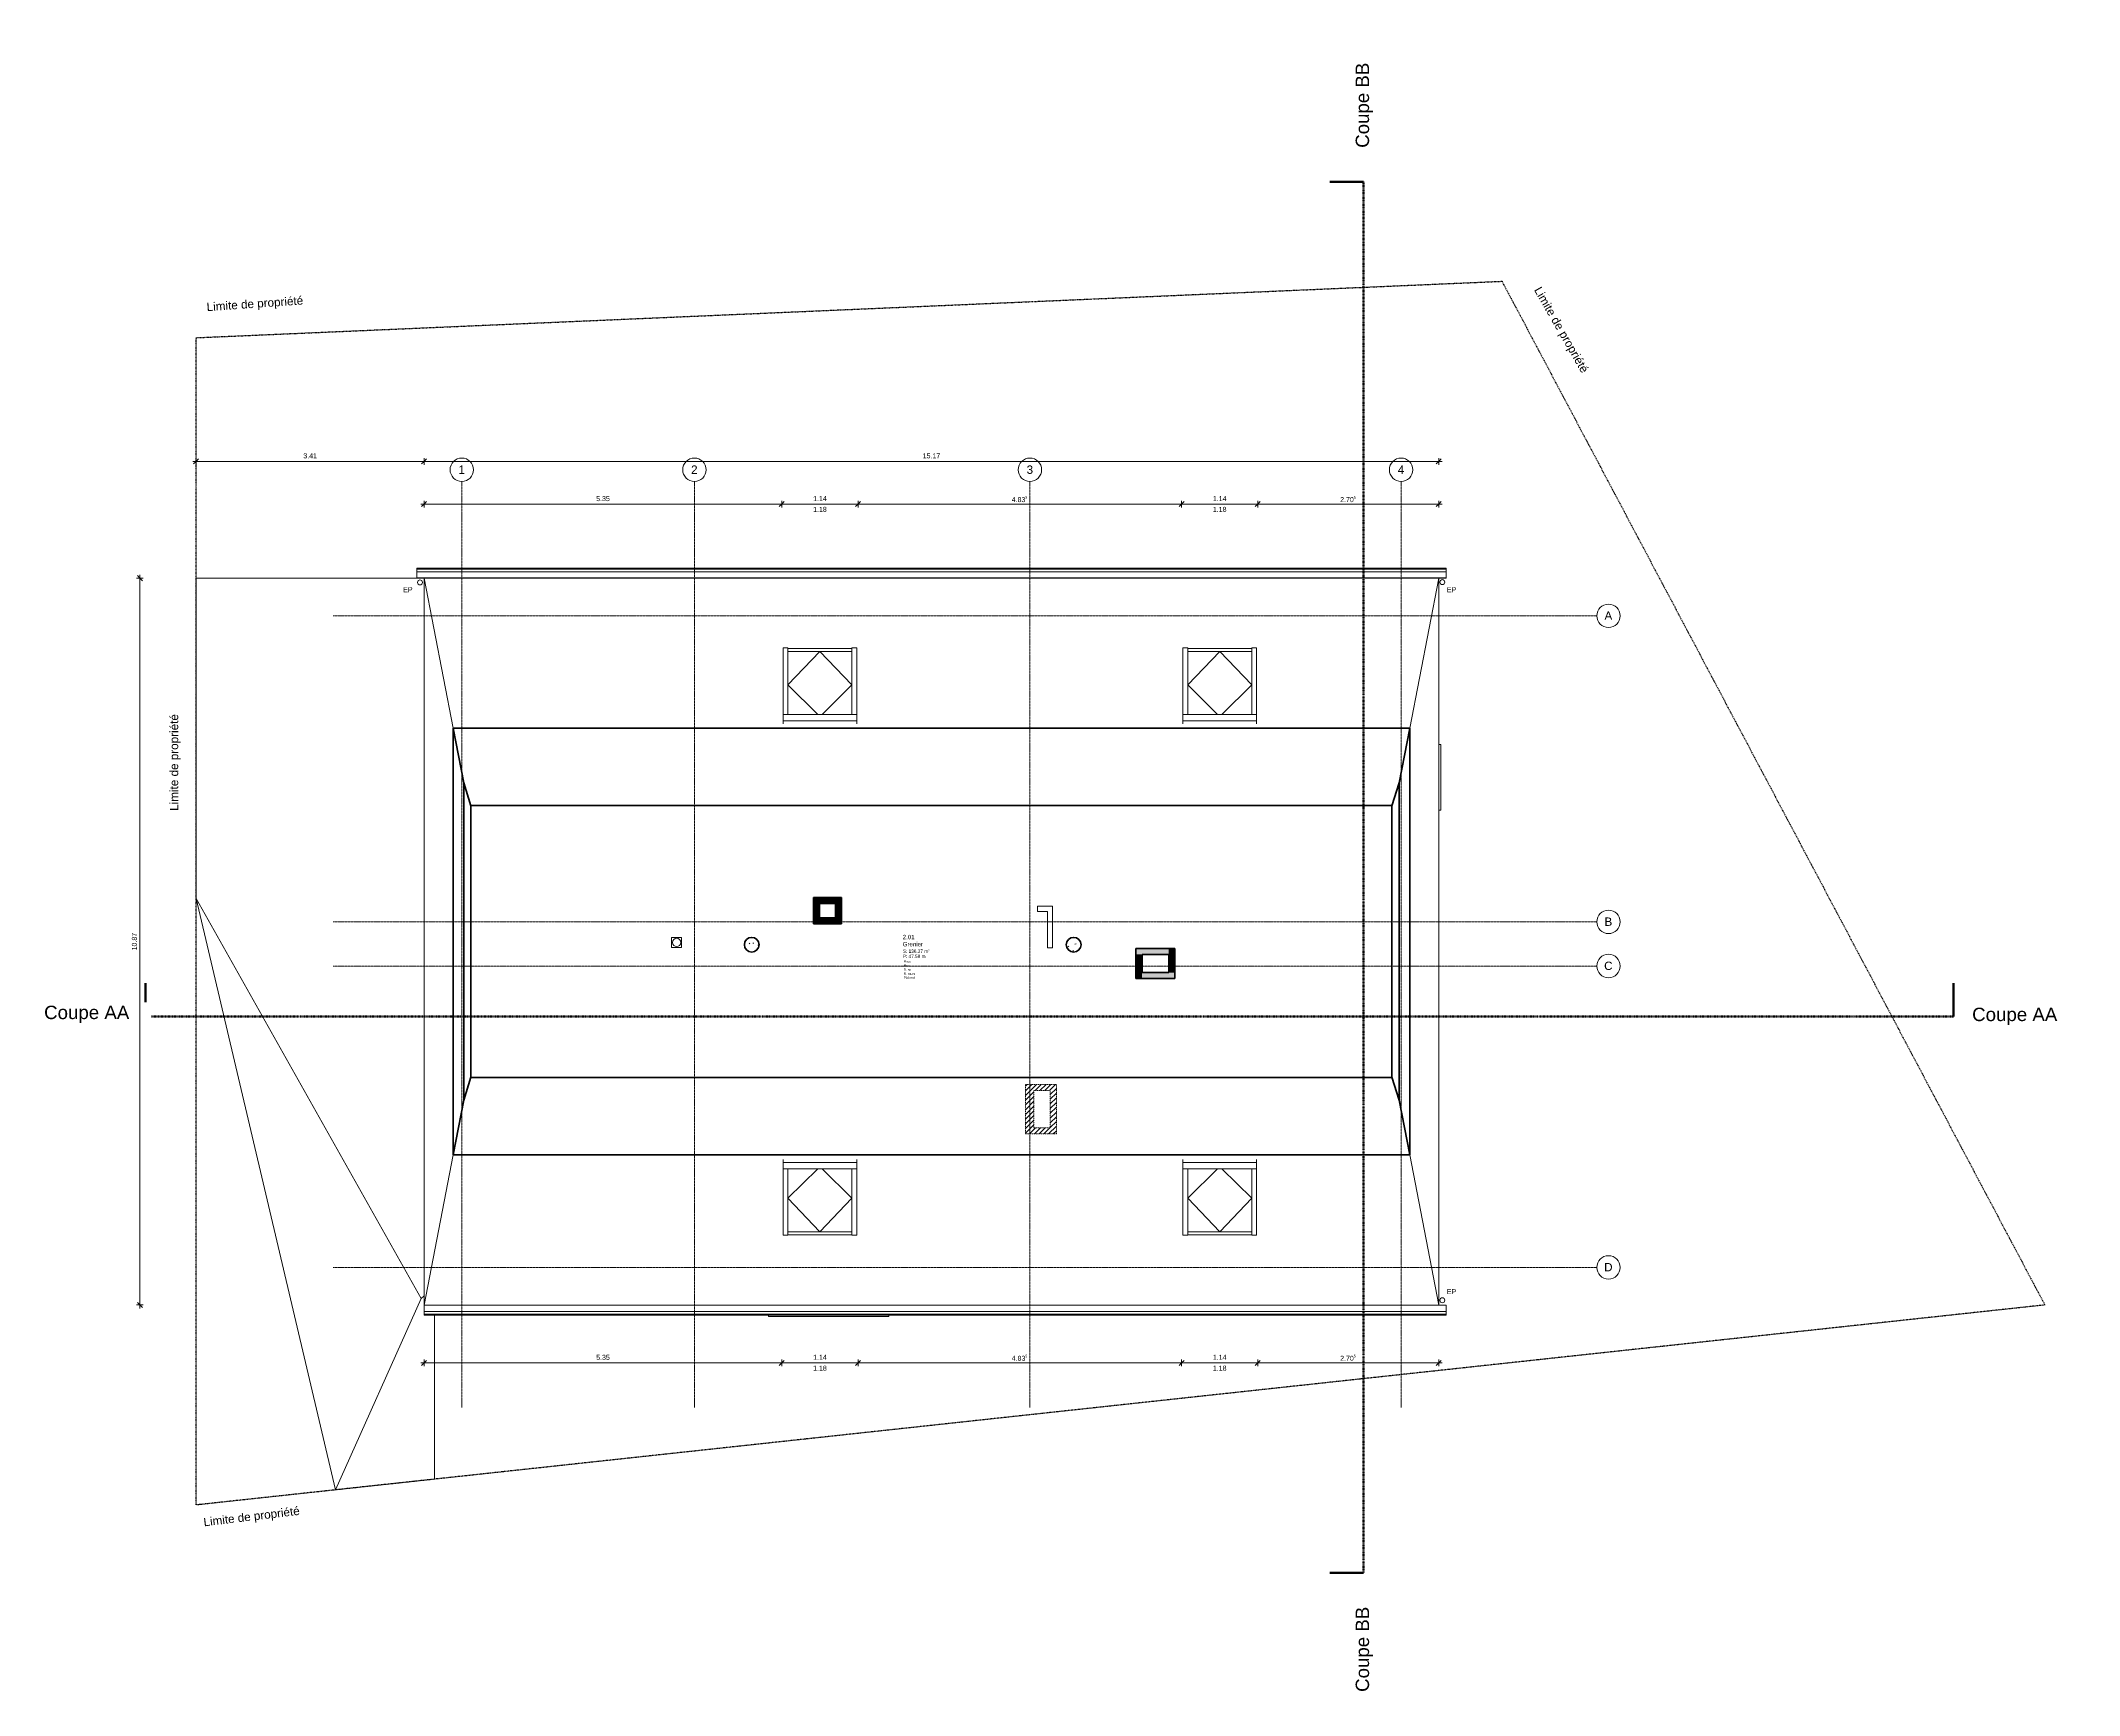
# Model space of a CAD drawing. Header units: millimetres. Extents: x -83 to 30397, y 298 to 25043.
import ezdxf

# ---------------------------------------------------------------- set-up
doc = ezdxf.new("R2010")
doc.units = ezdxf.units.MM
for name, pattern in [('Dash 2', [1.2, 0.6, -0.6]), ('Dash dot', [21, 10, -5, 1, -5]), ('Double dash', [55, 20, -5, 10, -5, 10, -5]), ('Grid Line', [22.225, 12.7, -3.175, 3.175, -3.175])]:
    doc.linetypes.add(name, pattern=pattern)
for name, color, linetype, lineweight in [('A-ANNO-DIMS', 211, 'Continuous', 9), ('A-ANNO-DIMS-50', 211, 'Continuous', 9), ('A-AREA-IDEN', 2, 'Continuous', 9), ('A-DETL', 90, 'Continuous', 9), ('A-DETL-GENF', 92, 'Continuous', 9), ('A-DETL-MBND', 5, 'Continuous', 9), ('A-FLOR', 192, 'Continuous', 9), ('A-GLAZ', 151, 'Continuous', 9), ('A-ROOF', 132, 'Continuous', 9), ('A-ROOF-OTLN', 132, 'Continuous', 9), ('A-WALL', 113, 'Continuous', 9), ('A-WALL-PATT', 111, 'Continuous', 9), ('C-PROP-LINE', 91, 'Double dash', 25), ('G-ANNO-SYMB', 111, 'Continuous', 9), ('G-ANNO-TEXT', 231, 'Continuous', 9), ('S-COLS', 52, 'Continuous', 9), ('S-GRID', 1, 'Continuous', 9), ('S-GRID-IDEN', 1, 'Continuous', 9)]:
    doc.layers.add(name, color=color, linetype=linetype, lineweight=lineweight)
doc.styles.add('Arial', font='arial.ttf', dxfattribs={"height": 200})
doc.styles.add('Arial_1', font='arial.ttf', dxfattribs={"height": 0.7})
doc.styles.add('Arial_2', font='arial.ttf', dxfattribs={"height": 0.454924})
doc.styles.add('Arial_3', font='arial.ttf', dxfattribs={"height": 50})
doc.styles.add('Arial_4', font='arial.ttf', dxfattribs={"height": 65})
doc.styles.add('Arial_5', font='arial.ttf', dxfattribs={"height": 125})
doc.styles.add('Arial_6', font='arial.ttf', dxfattribs={"height": 75})
doc.dimstyles.new('ANNOTATION_1_5MM_BLACK', dxfattribs={"dimscale": 304.8, "dimtxt": 76.519455, "dimasz": 0.246063, "dimexe": 0.164042, "dimexo": 0.0625, "dimgap": 0.065617, "dimtad": 1, "dimlfac": 0.001, "dimrnd": 0.005, "dimzin": 0, "dimdsep": 46, "dimtxsty": 'Arial_6', "dimblk1": 'OBLIQUE', "dimblk2": 'OBLIQUE', "dimsah": 1, "dimcen": 0.09, "dimdle": 0.164042, "dimazin": 0, "dimtfac": 1, "dimtdec": 4, "dimtix": 1, "dimtmove": 0, "dimatfit": 3, "dimfxl": 0.164042, "dimfxlon": 1, "dimtvp": 1, "dimtolj": 1, "dimtzin": 0, "dimarcsym": 2})

# ---------------------------------------------------------------- blocks, each defined once
blk = doc.blocks.new('WIN_SINGLE OPEN_ - 1060 x 1690-685744-N_F_ E_2')
at = {"layer": 'A-DETL-MBND'}
for p, q in [((-490, -357), (-490, -327)), ((490, -357), (-490, -357)), ((490, -327), (490, -357))]:
    blk.add_line(p, q, dxfattribs=at)
blk = doc.blocks.new('WIN_DOUBLE OPEN__SYM - 1880 x 1420-685783-N_F_ E_2')
at = {"layer": 'A-DETL-MBND'}
for p, q in [((-900, 362), (-900, 382)), ((-900, 382), (900, 382)), ((900, 382), (900, 362))]:
    blk.add_line(p, q, dxfattribs=at)
blk = doc.blocks.new('GGL_Ver_2_5 - GGL size 1140 x 1180 _CK02_-621406-N_F_ E_2')
at = {"layer": 'A-GLAZ'}
for p, q in [((16995, 15962), (17066, 15962)), ((16995, 15962), (16995, 14969)), ((17066, 14969), (17066, 15962)), ((17066, 15955), (18024, 15955)), ((17066, 15909), (18024, 15909)), ((18024, 15909), (17066, 15909)), ((17066, 15408), (17545, 15909)), ((18024, 15408), (17545, 15909)), ((18024, 15962), (18095, 15962)), ((18024, 15962), (18024, 14969)), ((18095, 14969), (18095, 15962)), ((17513, 14969), (17066, 15408)), ((17577, 14969), (18024, 15408)), ((16995, 14872), (16995, 14969)), ((18095, 14969), (16995, 14969)), ((18095, 14969), (18095, 14872)), ((16995, 14828), (16995, 14872)), ((16995, 14872), (18095, 14872)), ((18095, 14872), (18095, 14828))]:
    blk.add_line(p, q, dxfattribs=at)
blk = doc.blocks.new('GGL_Ver_2_5 - GGL size 1140 x 1180 _CK02_-621732-N_F_ E_2')
at = {"layer": 'A-GLAZ'}
for p, q in [((16995, 8268), (16995, 8312)), ((16995, 8171), (16995, 8268)), ((18095, 8268), (16995, 8268)), ((18095, 8312), (18095, 8268)), ((18095, 8268), (18095, 8171)), ((16995, 8171), (16995, 7178)), ((16995, 8171), (18095, 8171)), ((17066, 7178), (17066, 8171)), ((17513, 8171), (17066, 7732)), ((17577, 8171), (18024, 7732)), ((18024, 8171), (18024, 7178)), ((18095, 7178), (18095, 8171)), ((17066, 7732), (17545, 7231)), ((18024, 7732), (17545, 7231)), ((17066, 7178), (16995, 7178)), ((18024, 7231), (17066, 7231)), ((17066, 7231), (18024, 7231)), ((18024, 7185), (17066, 7185)), ((18095, 7178), (18024, 7178))]:
    blk.add_line(p, q, dxfattribs=at)
blk = doc.blocks.new('Concrete Round - 220mm-667339-N_F_ E_2')
at = {"layer": 'S-COLS'}
h = blk.add_hatch(dxfattribs=at)
h.set_pattern_fill('FP1_1', color=256, style=0, pattern_type=2)
h.set_pattern_definition([(50, (-10547.35, -11522.5), (364.368, -31.8783), [38.1, -419.1]), (355, (-10547.35, -11522.5), (-70.486, 382.113), [30.48, -335.28]), (100.451, (-10517, -11525.17), (293.885, 350.233), [32.38, -356.18]), (46.184, (-10547.35, -11420.9), (542.158, -84.086), [57.15, -628.65]), (96.636, (-10502.2, -11427.9), (474.805, 494.855), [48.57, -534.27]), (351.184, (-10547.35, -11420.9), (474.81, 494.85), [45.72, -502.92]), (21, (-10496.55, -11446.3), (303.2285, -204.5305), [38.1, -419.1]), (326, (-10496.55, -11446.3), (123.604, 368.376), [30.48, -335.28]), (71.451, (-10471.3, -11463.35), (426.834, 163.843), [32.38, -356.18]), (37.5, (-10547.35, -11522.51), (6.1766, 169.1102), [16.764, -314.452, 16.764, -660.146]), (37.5, (-10547.35, -11522.51), (6.1766, 169.1102), [-347.98, -323.596, 16.764, -319.786]), (7.5, (-10547.35, -11522.5), (133.6389, 200.3615), [16.764, -177.292, 16.764, -435.102]), (7.5, (-10547.35, -11522.5), (133.6389, 200.3615), [-210.82, -306.832, 16.764, -111.506]), (327.5, (-10660.64, -11522.51), (271.1818, -11.4584), [16.764, -110.236, 16.764, -905.256]), (327.5, (-10660.64, -11522.51), (271.1818, -11.4584), [-143.764, -379.476, 16.764, -509.016]), (317.5, (-10711.44, -11522.5), (296.2585, 50.853), [16.764, -148.336, 16.764, -619.76]), (317.5, (-10711.44, -11522.5), (296.2585, 50.853), [-181.864, -246.38, 16.764, -356.616])])
h.paths.add_polyline_path([(0, -110), (34, -105), (65, -89), (89, -65), (105, -34), (110, 0), (105, 34), (89, 65), (65, 89), (34, 105), (0, 110), (-34, 105), (-65, 89), (-89, 65), (-105, 34), (-110, 0), (-105, -34), (-89, -65), (-65, -89), (-34, -105)])
at = {"layer": 'S-COLS', "lineweight": 35}
for start, end in [(360, 180), (180, 360)]:
    blk.add_arc((0, 0), 110, start, end, dxfattribs=at)
blk = doc.blocks.new('Concrete Round - 220mm-V1-N_F_ E_2')
at = {"layer": 'S-COLS'}
h = blk.add_hatch(dxfattribs=at)
h.set_pattern_fill('FP1_2', color=256, style=0, pattern_type=2)
h.set_pattern_definition([(50, (-15361.35, -11522.5), (364.368, -31.8783), [38.1, -419.1]), (355, (-15361.35, -11522.5), (-70.486, 382.113), [30.48, -335.28]), (100.451, (-15331, -11525.17), (293.885, 350.2334), [32.38, -356.18]), (46.184, (-15361.35, -11420.9), (542.158, -84.086), [57.15, -628.65]), (96.636, (-15316.2, -11427.9), (474.805, 494.855), [48.57, -534.27]), (351.184, (-15361.35, -11420.9), (474.81, 494.85), [45.72, -502.92]), (21, (-15310.55, -11446.3), (303.2285, -204.5305), [38.1, -419.1]), (326, (-15310.55, -11446.3), (123.604, 368.376), [30.48, -335.28]), (71.451, (-15285.3, -11463.35), (426.834, 163.843), [32.38, -356.18]), (37.5, (-15361.35, -11522.51), (6.17665, 169.11015), [16.764, -314.452, 16.764, -660.146]), (37.5, (-15361.35, -11522.51), (6.17665, 169.11015), [-347.98, -323.596, 16.764, -319.786]), (7.5, (-15361.35, -11522.5), (133.6389, 200.3615), [16.764, -177.292, 16.764, -435.102]), (7.5, (-15361.35, -11522.5), (133.6389, 200.3615), [-210.82, -306.832, 16.764, -111.506]), (327.5, (-15474.64, -11522.51), (271.1818, -11.4584), [16.764, -110.236, 16.764, -905.256]), (327.5, (-15474.64, -11522.51), (271.1818, -11.4584), [-143.764, -379.476, 16.764, -509.016]), (317.5, (-15525.44, -11522.5), (296.2585, 50.8528), [16.764, -148.336, 16.764, -619.76]), (317.5, (-15525.44, -11522.5), (296.2585, 50.8528), [-181.864, -246.38, 16.764, -356.616])])
h.paths.add_polyline_path([(0, -110), (34, -105), (65, -89), (89, -65), (105, -34), (110, 0), (105, 34), (89, 65), (65, 89), (34, 105), (0, 110), (-34, 105), (-65, 89), (-89, 65), (-105, 34), (-110, 0), (-105, -34), (-89, -65), (-65, -89), (-34, -105)])
at = {"layer": 'S-COLS', "lineweight": 35}
for start, end in [(360, 180), (180, 360)]:
    blk.add_arc((0, 0), 110, start, end, dxfattribs=at)
blk = doc.blocks.new('Family - ___-602283-N_F_ E_2')
at = {"layer": 'C-PROP-LINE', "color": 1, "linetype": 'Dash dot'}
for p, q in [((2239, 20602), (21766, 21446)), ((21766, 21446), (29883, 6135)), ((2239, 3144), (2239, 20602)), ((29883, 6135), (2239, 3144))]:
    blk.add_line(p, q, dxfattribs=at)
blk = doc.blocks.new('Coupe - SEC_HOR__TAIL-247662-N_F_ E_2')
at = {"layer": 'G-ANNO-SYMB', "lineweight": 70}
blk.add_line((0, 0), (0, 10), dxfattribs=at)
blk = doc.blocks.new('Coupe - SEC_HOR__HEAD-247405-N_F_ E_2')
at = {"layer": 'G-ANNO-SYMB', "lineweight": 70}
blk.add_line((0, 0), (0, 10), dxfattribs=at)
blk = doc.blocks.new('Coupe - SEC_VER__TAIL-248176-N_F_ E_2')
at = {"layer": 'G-ANNO-SYMB', "lineweight": 70}
blk.add_line((0, 0), (0, 10), dxfattribs=at)
blk = doc.blocks.new('Coupe - SEC_VER__HEAD-247919-N_F_ E_2')
at = {"layer": 'G-ANNO-SYMB', "lineweight": 70}
blk.add_line((0, 0), (0, 10), dxfattribs=at)
blk = doc.blocks.new('ROOM_TAG_Small - ROOM_TAG_FR-570998-N_F_ E_2')
at = {"layer": 'A-AREA-IDEN', "insert": (-8.33, -5.48), "char_height": 0.7, "width": 0.8819, "attachment_point": 1, "style": 'Arial_1', "bg_fill": 3, "box_fill_scale": 1.25, "bg_fill_color": 256, "bg_fill_true_color": 13158600, "bg_fill_transparency": 0}
blk.add_mtext('H', dxfattribs=at)
at = {"layer": 'A-AREA-IDEN', "insert": (-7.6, -5.8), "char_height": 0.455, "width": 2.0042, "attachment_point": 1, "style": 'Arial_2', "bg_fill": 3, "box_fill_scale": 1.25, "bg_fill_color": 256, "bg_fill_true_color": 13158600, "bg_fill_transparency": 0}
blk.add_mtext('brute', dxfattribs=at)
at = {"layer": 'A-AREA-IDEN', "insert": (-8.33, -6.7), "char_height": 0.7, "width": 0.8819, "attachment_point": 1, "style": 'Arial_1', "bg_fill": 3, "box_fill_scale": 1.25, "bg_fill_color": 256, "bg_fill_true_color": 13158600, "bg_fill_transparency": 0}
blk.add_mtext('H', dxfattribs=at)
at = {"layer": 'A-AREA-IDEN', "insert": (-7.6, -7.02), "char_height": 0.455, "width": 1.6034, "attachment_point": 1, "style": 'Arial_2', "bg_fill": 3, "box_fill_scale": 1.25, "bg_fill_color": 256, "bg_fill_true_color": 13158600, "bg_fill_transparency": 0}
blk.add_mtext('libre', dxfattribs=at)
at = {"layer": 'A-AREA-IDEN', "insert": (-8.33, -8), "char_height": 0.7, "width": 3.1266, "attachment_point": 1, "style": 'Arial_1', "bg_fill": 3, "box_fill_scale": 1.25, "bg_fill_color": 256, "bg_fill_true_color": 13158600, "bg_fill_transparency": 0}
blk.add_mtext('R. sol', dxfattribs=at)
at = {"layer": 'A-AREA-IDEN', "insert": (-8.33, -9.25), "char_height": 0.7, "width": 4.2489, "attachment_point": 1, "style": 'Arial_1', "bg_fill": 3, "box_fill_scale": 1.25, "bg_fill_color": 256, "bg_fill_true_color": 13158600, "bg_fill_transparency": 0}
blk.add_mtext('R. murs', dxfattribs=at)
at = {"layer": 'A-AREA-IDEN', "insert": (-8.33, -10.38), "char_height": 0.7, "width": 4.2489, "attachment_point": 1, "style": 'Arial_1', "bg_fill": 3, "box_fill_scale": 1.25, "bg_fill_color": 256, "bg_fill_true_color": 13158600, "bg_fill_transparency": 0}
blk.add_mtext('Plafond', dxfattribs=at)
blk = doc.blocks.new('DIMBLOCK1-N_F_ E_2')
at = {"layer": 'A-ANNO-DIMS-50'}
for p, q in [((1450, 17006), (1350, 17006)), ((1400, 17006), (1362, 17043)), ((1400, 17056), (1400, 6085)), ((1400, 17006), (1437, 16968)), ((1400, 17006), (1450, 17006)), ((1450, 6135), (1350, 6135)), ((1400, 6135), (1362, 6172)), ((1400, 6135), (1437, 6097)), ((1400, 6135), (1450, 6135))]:
    blk.add_line(p, q, dxfattribs=at)
at = {"layer": 'A-ANNO-DIMS-50', "color": 0, "insert": (1279, 11439), "char_height": 75, "width": 314.03, "attachment_point": 1, "rotation": 90, "line_spacing_factor": 0.941778, "style": 'Arial_6'}
blk.add_mtext('10.87', dxfattribs=at)
blk = doc.blocks.new('_Oblique')
at = {"color": 0, "linetype": 'ByBlock', "lineweight": -2}
blk.add_line((-0.5, -0.5), (0.5, 0.5), dxfattribs=at)
blk = doc.blocks.new('DIMBLOCK2-N_F_ E_2')
at = {"layer": 'A-ANNO-DIMS-50'}
for p, q in [((5599, 18112), (10997, 18112)), ((5649, 18112), (5612, 18075)), ((5649, 18062), (5649, 18162)), ((5649, 18112), (5687, 18150)), ((5649, 18112), (5649, 18062)), ((10997, 18112), (10960, 18075)), ((10997, 18062), (10997, 18162)), ((10997, 18112), (11035, 18150)), ((10997, 18112), (10997, 18062))]:
    blk.add_line(p, q, dxfattribs=at)
at = {"layer": 'A-ANNO-DIMS-50', "color": 0, "insert": (8222, 18233), "char_height": 75, "width": 244.24, "attachment_point": 1, "line_spacing_factor": 0.941778, "style": 'Arial_6'}
blk.add_mtext('5.35', dxfattribs=at)
blk = doc.blocks.new('DIMBLOCK3-N_F_ E_2')
at = {"layer": 'A-ANNO-DIMS-50'}
for p, q in [((10997, 18112), (10960, 18075)), ((10997, 18062), (10997, 18162)), ((10997, 18112), (11035, 18150)), ((10997, 18112), (12137, 18112)), ((10997, 18112), (10997, 18062)), ((12137, 18112), (12100, 18075)), ((12137, 18062), (12137, 18162)), ((12137, 18112), (12175, 18150)), ((12137, 18112), (12137, 18062))]:
    blk.add_line(p, q, dxfattribs=at)
at = {"layer": 'A-ANNO-DIMS-50', "color": 0, "char_height": 75, "width": 244.24, "attachment_point": 1, "line_spacing_factor": 0.941778, "style": 'Arial_6'}
for s, insert in [('1.14', (11466, 18233)), ('1.18', (11466, 18072))]:
    blk.add_mtext(s, dxfattribs=dict(at, insert=insert))
blk = doc.blocks.new('DIMBLOCK4-N_F_ E_2')
at = {"layer": 'A-ANNO-DIMS-50'}
for p, q in [((12137, 18112), (12100, 18075)), ((12137, 18062), (12137, 18162)), ((12137, 18112), (12175, 18150)), ((12137, 18112), (16975, 18112)), ((12137, 18112), (12137, 18062)), ((16975, 18112), (16937, 18075)), ((16975, 18062), (16975, 18162)), ((16975, 18112), (17012, 18150)), ((16975, 18112), (16975, 18062))]:
    blk.add_line(p, q, dxfattribs=at)
at = {"layer": 'A-ANNO-DIMS-50', "color": 0, "insert": (14435, 18233), "char_height": 75, "width": 291.07, "attachment_point": 1, "line_spacing_factor": 0.941778, "style": 'Arial_6'}
blk.add_mtext('4.83\\A2\\H0.5x;\\S5^  ;\\H2x;', dxfattribs=at)
blk = doc.blocks.new('DIMBLOCK5-N_F_ E_2')
at = {"layer": 'A-ANNO-DIMS-50'}
for p, q in [((16975, 18112), (16937, 18075)), ((16975, 18062), (16975, 18162)), ((16975, 18112), (17012, 18150)), ((16975, 18112), (18115, 18112)), ((16975, 18112), (16975, 18062)), ((18115, 18112), (18077, 18075)), ((18115, 18062), (18115, 18162)), ((18115, 18112), (18152, 18150)), ((18115, 18112), (18115, 18062))]:
    blk.add_line(p, q, dxfattribs=at)
at = {"layer": 'A-ANNO-DIMS-50', "color": 0, "char_height": 75, "width": 244.24, "attachment_point": 1, "line_spacing_factor": 0.941778, "style": 'Arial_6'}
for s, insert in [('1.14', (17443, 18233)), ('1.18', (17443, 18072))]:
    blk.add_mtext(s, dxfattribs=dict(at, insert=insert))
blk = doc.blocks.new('DIMBLOCK6-N_F_ E_2')
at = {"layer": 'A-ANNO-DIMS-50'}
for p, q in [((18115, 18112), (18077, 18075)), ((18115, 18062), (18115, 18162)), ((18115, 18112), (18152, 18150)), ((18115, 18112), (20870, 18112)), ((18115, 18112), (18115, 18062)), ((20820, 18112), (20783, 18075)), ((20820, 18062), (20820, 18162)), ((20820, 18112), (20858, 18150)), ((20820, 18112), (20820, 18062))]:
    blk.add_line(p, q, dxfattribs=at)
at = {"layer": 'A-ANNO-DIMS-50', "color": 0, "insert": (19346, 18233), "char_height": 75, "width": 291.07, "attachment_point": 1, "line_spacing_factor": 0.941778, "style": 'Arial_6'}
blk.add_mtext('2.70\\A2\\H0.5x;\\S5^  ;\\H2x;', dxfattribs=at)
blk = doc.blocks.new('DIMBLOCK7-N_F_ E_2')
at = {"layer": 'A-ANNO-DIMS-50'}
for p, q in [((2189, 18752), (5649, 18752)), ((2239, 18752), (2202, 18715)), ((2239, 18802), (2239, 18702)), ((2239, 18752), (2239, 18802)), ((2239, 18752), (2277, 18790)), ((5649, 18752), (5612, 18715)), ((5649, 18702), (5649, 18802)), ((5649, 18752), (5687, 18790)), ((5649, 18752), (5649, 18702))]:
    blk.add_line(p, q, dxfattribs=at)
at = {"layer": 'A-ANNO-DIMS-50', "color": 0, "insert": (3843, 18873), "char_height": 75, "width": 244.24, "attachment_point": 1, "line_spacing_factor": 0.941778, "style": 'Arial_6'}
blk.add_mtext('3.41', dxfattribs=at)
blk = doc.blocks.new('DIMBLOCK8-N_F_ E_2')
at = {"layer": 'A-ANNO-DIMS-50'}
for p, q in [((5649, 18752), (5612, 18715)), ((5649, 18702), (5649, 18802)), ((5649, 18752), (5687, 18790)), ((5649, 18752), (20870, 18752)), ((5649, 18752), (5649, 18702)), ((20820, 18752), (20783, 18715)), ((20820, 18702), (20820, 18802)), ((20820, 18752), (20858, 18790)), ((20820, 18752), (20820, 18702))]:
    blk.add_line(p, q, dxfattribs=at)
at = {"layer": 'A-ANNO-DIMS-50', "color": 0, "insert": (13104, 18873), "char_height": 75, "width": 314.03, "attachment_point": 1, "line_spacing_factor": 0.941778, "style": 'Arial_6'}
blk.add_mtext('15.17', dxfattribs=at)
blk = doc.blocks.new('DIMBLOCK9-N_F_ E_2')
at = {"layer": 'A-ANNO-DIMS-50'}
for p, q in [((5599, 5269), (10997, 5269)), ((5649, 5269), (5612, 5231)), ((5649, 5319), (5649, 5219)), ((5649, 5269), (5649, 5319)), ((5649, 5269), (5687, 5306)), ((10997, 5269), (10960, 5231)), ((10997, 5319), (10997, 5219)), ((10997, 5269), (10997, 5319)), ((10997, 5269), (11035, 5306))]:
    blk.add_line(p, q, dxfattribs=at)
at = {"layer": 'A-ANNO-DIMS-50', "color": 0, "insert": (8222, 5390), "char_height": 75, "width": 244.24, "attachment_point": 1, "line_spacing_factor": 0.941778, "style": 'Arial_6'}
blk.add_mtext('5.35', dxfattribs=at)
blk = doc.blocks.new('DIMBLOCK10-N_F_ E_2')
at = {"layer": 'A-ANNO-DIMS-50'}
for p, q in [((10997, 5269), (10960, 5231)), ((10997, 5319), (10997, 5219)), ((10997, 5269), (10997, 5319)), ((10997, 5269), (11035, 5306)), ((10997, 5269), (12137, 5269)), ((12137, 5269), (12100, 5231)), ((12137, 5319), (12137, 5219)), ((12137, 5269), (12137, 5319)), ((12137, 5269), (12175, 5306))]:
    blk.add_line(p, q, dxfattribs=at)
at = {"layer": 'A-ANNO-DIMS-50', "color": 0, "char_height": 75, "width": 244.24, "attachment_point": 1, "line_spacing_factor": 0.941778, "style": 'Arial_6'}
for s, insert in [('1.14', (11466, 5390)), ('1.18', (11466, 5228))]:
    blk.add_mtext(s, dxfattribs=dict(at, insert=insert))
blk = doc.blocks.new('DIMBLOCK11-N_F_ E_2')
at = {"layer": 'A-ANNO-DIMS-50'}
for p, q in [((12137, 5269), (12100, 5231)), ((12137, 5319), (12137, 5219)), ((12137, 5269), (12137, 5319)), ((12137, 5269), (12175, 5306)), ((12137, 5269), (16975, 5269)), ((16975, 5269), (16937, 5231)), ((16975, 5319), (16975, 5219)), ((16975, 5269), (16975, 5319)), ((16975, 5269), (17012, 5306))]:
    blk.add_line(p, q, dxfattribs=at)
at = {"layer": 'A-ANNO-DIMS-50', "color": 0, "insert": (14435, 5390), "char_height": 75, "width": 291.07, "attachment_point": 1, "line_spacing_factor": 0.941778, "style": 'Arial_6'}
blk.add_mtext('4.83\\A2\\H0.5x;\\S5^  ;\\H2x;', dxfattribs=at)
blk = doc.blocks.new('DIMBLOCK12-N_F_ E_2')
at = {"layer": 'A-ANNO-DIMS-50'}
for p, q in [((16975, 5269), (16937, 5231)), ((16975, 5319), (16975, 5219)), ((16975, 5269), (16975, 5319)), ((16975, 5269), (17012, 5306)), ((16975, 5269), (18115, 5269)), ((18115, 5269), (18077, 5231)), ((18115, 5319), (18115, 5219)), ((18115, 5269), (18115, 5319)), ((18115, 5269), (18152, 5306))]:
    blk.add_line(p, q, dxfattribs=at)
at = {"layer": 'A-ANNO-DIMS-50', "color": 0, "char_height": 75, "width": 244.24, "attachment_point": 1, "line_spacing_factor": 0.941778, "style": 'Arial_6'}
for s, insert in [('1.14', (17443, 5390)), ('1.18', (17443, 5228))]:
    blk.add_mtext(s, dxfattribs=dict(at, insert=insert))
blk = doc.blocks.new('DIMBLOCK13-N_F_ E_2')
at = {"layer": 'A-ANNO-DIMS-50'}
for p, q in [((18115, 5269), (18077, 5231)), ((18115, 5319), (18115, 5219)), ((18115, 5269), (18115, 5319)), ((18115, 5269), (18152, 5306)), ((18115, 5269), (20870, 5269)), ((20820, 5269), (20783, 5231)), ((20820, 5319), (20820, 5219)), ((20820, 5269), (20820, 5319)), ((20820, 5269), (20858, 5306))]:
    blk.add_line(p, q, dxfattribs=at)
at = {"layer": 'A-ANNO-DIMS-50', "color": 0, "insert": (19346, 5390), "char_height": 75, "width": 291.07, "attachment_point": 1, "line_spacing_factor": 0.941778, "style": 'Arial_6'}
blk.add_mtext('2.70\\A2\\H0.5x;\\S5^  ;\\H2x;', dxfattribs=at)
blk = doc.blocks.new('Quadrillage - M_Grid Head - Circle_3_5-489728-N_F_ E_2')
at = {"layer": 'S-GRID-IDEN'}
blk.add_circle((0, 0), 3.5, dxfattribs=at)

msp = doc.modelspace()

# ---------------------------------------------------------------- hatches: boundary and pattern name
at = {"layer": 'A-DETL-GENF'}
h = msp.add_hatch(dxfattribs=at)
h.set_pattern_fill('FP1_3', color=11, style=0, pattern_type=2)
h.set_pattern_definition([(45, (0, 0), (-35.35534, 35.35534), [])])
h.paths.add_polyline_path([(15102.354, 8692.509), (15102.354, 9432.509), (14642.354, 9432.509), (14642.354, 8692.509)])
h.paths.add_polyline_path([(15012.354, 8782.509), (14767.354, 8782.509), (14767.354, 9342.509), (15012.354, 9342.509)])
at = {"layer": 'A-WALL-PATT'}
for points in [[(11802.354, 12137.509), (11802.354, 12227.509), (11472.354, 12227.509), (11472.354, 12137.509), (11562.354, 12137.509)], [(11892.354, 11927.509), (11892.354, 12227.509), (11802.354, 12227.509), (11802.354, 11927.509)], [(11562.354, 11837.509), (11562.354, 12137.509), (11472.354, 12137.509), (11472.354, 11837.509)], [(11892.354, 11837.509), (11892.354, 11927.509), (11562.354, 11927.509), (11562.354, 11837.509)], [(16783.354, 11377.509), (16783.354, 11467.509), (16293.354, 11467.509), (16293.354, 11377.509), (16383.354, 11377.509)], [(16383.354, 11017.509), (16383.354, 11377.509), (16293.354, 11377.509), (16293.354, 11017.509)], [(16873.354, 11107.509), (16873.354, 11467.509), (16783.354, 11467.509), (16783.354, 11107.509)], [(16383.354, 11017.509), (16873.354, 11017.509), (16873.354, 11107.509), (16383.354, 11107.509)]]:
    msp.add_hatch(color=256, dxfattribs=at).paths.add_polyline_path(points)

# ---------------------------------------------------------------- linework, layer by layer
at = {"layer": 'A-DETL', "linetype": 'Dash 2', "lineweight": 18}
for p, q in [((14642.354, 9432.509), (14642.354, 8692.509)), ((15102.354, 9432.509), (14642.354, 9432.509)), ((14767.354, 8782.509), (14767.354, 9342.509)), ((14767.354, 9342.509), (15012.354, 9342.509)), ((15012.354, 9342.509), (15012.354, 8782.509)), ((15102.354, 8692.509), (15102.354, 9432.509)), ((14642.354, 8692.509), (15102.354, 8692.509)), ((15012.354, 8782.509), (14767.354, 8782.509))]:
    msp.add_line(p, q, dxfattribs=at)
at = {"layer": 'A-DETL'}
for centre, start, end in [((5587.513, 16942.751), 0, 180), ((5587.513, 16942.751), 180, 0), ((20873.807, 16946.289), 0, 180), ((20873.807, 16946.289), 180, 0), ((20873.807, 6206.289), 0, 180), ((20873.807, 6206.289), 180, 0)]:
    msp.add_arc(centre, 37.5, start, end, dxfattribs=at)
at = {"layer": 'A-DETL-MBND'}
for p, q in [((5540.354, 17005.509), (2239.354, 17005.509)), ((2239.354, 17005.509), (2239.354, 12213.43)), ((2239.354, 12213.43), (4322.99, 3369.218)), ((5606.057, 6234.093), (2239.354, 12213.43)), ((14822.354, 12097.509), (15047.354, 12097.509)), ((14822.354, 12097.509), (14822.354, 12022.509)), ((14972.354, 12022.509), (14822.354, 12022.509)), ((14972.354, 11477.509), (14972.354, 12022.509)), ((15047.354, 12097.509), (15047.354, 11477.509)), ((14972.354, 11477.509), (15047.354, 11477.509)), ((4322.99, 3369.218), (5606.057, 6234.093)), ((5606.057, 6234.093), (5649.354, 6273.835)), ((5802.413, 3529.272), (5802.413, 5984.509)), ((4322.99, 3369.218), (5802.413, 3529.272))]:
    msp.add_line(p, q, dxfattribs=at)
msp.add_circle((9424.854, 11557.509), 62.5, dxfattribs=at)
at = {"layer": 'A-FLOR'}
for p, q in [((9349.854, 11632.509), (9499.854, 11632.509)), ((9349.854, 11482.509), (9349.854, 11632.509)), ((9499.854, 11632.509), (9499.854, 11482.509)), ((9499.854, 11482.509), (9349.854, 11482.509))]:
    msp.add_line(p, q, dxfattribs=at)
at = {"layer": 'A-ROOF'}
for p, q in [((6082.94, 14760.014), (5649.354, 17005.509)), ((5649.354, 17005.509), (5649.354, 6134.509)), ((20820.354, 17005.509), (20386.768, 14760.014)), ((20820.354, 6134.509), (20820.354, 17005.509)), ((6082.94, 8380.005), (5649.354, 6134.509)), ((20820.354, 6134.509), (20386.768, 8380.005))]:
    msp.add_line(p, q, dxfattribs=at)
at = {"layer": 'A-ROOF', "lineweight": 35}
for p, q in [((20386.768, 14760.014), (6082.94, 14760.014)), ((6082.94, 14760.014), (6082.94, 14760.014)), ((6082.94, 14760.014), (6082.94, 8380.005)), ((6240.608, 13943.47), (6082.94, 14760.014)), ((20386.768, 14760.014), (20229.1, 13943.47)), ((20386.768, 14760.014), (20386.768, 14760.014)), ((20386.768, 8380.005), (20386.768, 14760.014)), ((6349.59, 13598.583), (6240.608, 13943.47)), ((6240.608, 13943.47), (6240.608, 9196.548)), ((20229.1, 13943.47), (20120.117, 13598.583)), ((20229.1, 9196.548), (20229.1, 13943.47)), ((6348.049, 13603.459), (20121.658, 13603.459)), ((6349.59, 9541.436), (6349.59, 13598.583)), ((20120.117, 13598.583), (20120.117, 9541.436)), ((6240.608, 9196.548), (6349.59, 9541.436)), ((20121.658, 9536.56), (6348.049, 9536.56)), ((20120.117, 9541.436), (20229.1, 9196.548)), ((6240.608, 9196.548), (6082.94, 8380.005)), ((20386.768, 8380.005), (20229.1, 9196.548)), ((6082.94, 8380.005), (20386.768, 8380.005))]:
    msp.add_line(p, q, dxfattribs=at)
at = {"layer": 'A-ROOF-OTLN'}
for p, q in [((5540.354, 17005.509), (5540.354, 17155.509)), ((5540.354, 17155.509), (20929.354, 17155.509)), ((5540.354, 17142.809), (20929.354, 17142.809)), ((5540.354, 17140.447), (20929.354, 17140.447)), ((5540.354, 17102.347), (20929.354, 17102.347)), ((20929.354, 17155.509), (20929.354, 17005.509)), ((5540.354, 17008.684), (20929.354, 17008.684)), ((5540.354, 17005.509), (20929.354, 17005.509)), ((5649.354, 5984.509), (5649.354, 6134.509)), ((20929.354, 6134.509), (5649.354, 6134.509)), ((20929.354, 6131.334), (5649.354, 6131.334)), ((20929.354, 6134.509), (20929.354, 5984.509)), ((20929.354, 6037.672), (5649.354, 6037.672)), ((20929.354, 5999.572), (5649.354, 5999.572)), ((20929.354, 5997.209), (5649.354, 5997.209)), ((20929.354, 5984.509), (5649.354, 5984.509))]:
    msp.add_line(p, q, dxfattribs=at)
at = {"layer": 'A-WALL'}
for p, q in [((5649.354, 17005.509), (5649.354, 17005.509)), ((20820.354, 17005.509), (20820.354, 17005.509))]:
    msp.add_line(p, q, dxfattribs=at)
at = {"layer": 'A-WALL', "lineweight": 35}
for p, q in [((11892.354, 12227.509), (11472.354, 12227.509)), ((11472.354, 12227.509), (11472.354, 11837.509)), ((11892.354, 11837.509), (11892.354, 12227.509)), ((11562.354, 12137.509), (11802.354, 12137.509)), ((11562.354, 11927.509), (11562.354, 12137.509)), ((11802.354, 11927.509), (11562.354, 11927.509)), ((11802.354, 12137.509), (11802.354, 11927.509)), ((11472.354, 11837.509), (11892.354, 11837.509)), ((16873.354, 11467.509), (16293.354, 11467.509)), ((16293.354, 11467.509), (16293.354, 11017.509)), ((16383.354, 11377.509), (16783.354, 11377.509)), ((16383.354, 11107.509), (16383.354, 11377.509)), ((16783.354, 11377.509), (16783.354, 11107.509)), ((16873.354, 11017.509), (16873.354, 11467.509)), ((16293.354, 11017.509), (16873.354, 11017.509)), ((16783.354, 11107.509), (16383.354, 11107.509))]:
    msp.add_line(p, q, dxfattribs=at)
at = {"layer": 'G-ANNO-SYMB', "linetype": 'Dash dot', "lineweight": 70}
for p, q in [((19693.8, 22933.184), (19693.8, 2129.591)), ((1483.247, 10449.991), (28515.828, 10449.991))]:
    msp.add_line(p, q, dxfattribs=at)

# ---------------------------------------------------------------- block references
at = {"layer": 'A-DETL-MBND'}
for name, p, rotation in [('WIN_SINGLE OPEN_ - 1060 x 1690-685744-N_F_ E_2', (20493.854, 14027.509), 89.99999999999979), ('WIN_DOUBLE OPEN__SYM - 1880 x 1420-685783-N_F_ E_2', (11699.854, 6346.009), 180)]:
    msp.add_blockref(name, p, dxfattribs=dict(at, rotation=rotation))
at = {"layer": 'A-GLAZ'}
for name, p in [('GGL_Ver_2_5 - GGL size 1140 x 1180 _CK02_-621406-N_F_ E_2', (-5977.5, 0)), ('GGL_Ver_2_5 - GGL size 1140 x 1180 _CK02_-621406-N_F_ E_2', (0, 0)), ('GGL_Ver_2_5 - GGL size 1140 x 1180 _CK02_-621732-N_F_ E_2', (-5977.5, 0)), ('GGL_Ver_2_5 - GGL size 1140 x 1180 _CK02_-621732-N_F_ E_2', (0, 0))]:
    msp.add_blockref(name, p, dxfattribs=at)
at = {"layer": 'C-PROP-LINE', "color": 1, "linetype": 'Dash dot'}
msp.add_blockref('Family - ___-602283-N_F_ E_2', (0, 0), dxfattribs=at)
at = {"layer": 'G-ANNO-SYMB', "lineweight": 70, "extrusion": (0, 0, -1), "xscale": 49.99999999999998, "yscale": 49.99999999999998, "zscale": 49.99999999999998, "rotation": 270.0000000000003}
msp.add_blockref('Coupe - SEC_VER__HEAD-247919-N_F_ E_2', (-19693.8, 22933.184), dxfattribs=at)
at = {"layer": 'G-ANNO-SYMB', "lineweight": 70, "xscale": 49.99999999999998, "yscale": 49.99999999999998, "zscale": 49.99999999999998}
msp.add_blockref('Coupe - SEC_HOR__HEAD-247405-N_F_ E_2', (1483.247, 10449.991), dxfattribs=at)
at = {"layer": 'G-ANNO-SYMB', "lineweight": 70, "extrusion": (0, 0, -1), "xscale": 49.99999999999998, "yscale": 49.99999999999998, "zscale": 49.99999999999998}
msp.add_blockref('Coupe - SEC_HOR__TAIL-247662-N_F_ E_2', (-28515.828, 10449.991), dxfattribs=at)
at = {"layer": 'G-ANNO-SYMB', "lineweight": 70, "xscale": 49.99999999999998, "yscale": 49.99999999999998, "zscale": 49.99999999999998, "rotation": 89.99999999999947}
msp.add_blockref('Coupe - SEC_VER__TAIL-248176-N_F_ E_2', (19693.8, 2129.591), dxfattribs=at)
at = {"layer": 'S-COLS'}
for name, p in [('Concrete Round - 220mm-667339-N_F_ E_2', (10547.354, 11522.509)), ('Concrete Round - 220mm-V1-N_F_ E_2', (15361.354, 11522.509))]:
    msp.add_blockref(name, p, dxfattribs=at)
at = {"layer": 'S-GRID-IDEN', "xscale": 49.99999999999998, "yscale": 49.99999999999998, "zscale": 49.99999999999998}
for p in [(6212.354, 18626.704), (9690.854, 18626.704), (14707.354, 18626.704), (20257.354, 18626.704)]:
    msp.add_blockref('Quadrillage - M_Grid Head - Circle_3_5-489728-N_F_ E_2', p, dxfattribs=at)
at = {"layer": 'S-GRID-IDEN', "xscale": 49.99999999999998, "yscale": 49.99999999999998, "zscale": 49.99999999999998, "rotation": 269.9999999999994}
for p in [(23358.885, 16442.509), (23358.885, 11865.009), (23358.885, 11205.009), (23358.885, 6697.509)]:
    msp.add_blockref('Quadrillage - M_Grid Head - Circle_3_5-489728-N_F_ E_2', p, dxfattribs=at)

# ---------------------------------------------------------------- texts
at = {"layer": 'A-AREA-IDEN', "char_height": 65, "attachment_point": 1, "style": 'Arial_4'}
for s, insert, width in [('2.01', (12805.475, 11670.817), 212.44719), ('Grenier', (12806.052, 11564.182), 360.75937)]:
    msp.add_mtext(s, dxfattribs=dict(at, insert=insert, width=width))
at = {"layer": 'G-ANNO-SYMB', "char_height": 200, "width": 1551.26531, "attachment_point": 1, "rotation": 90, "style": 'Arial', "bg_fill": 3, "box_fill_scale": 1.25, "bg_fill_color": 256, "bg_fill_true_color": 13158600, "bg_fill_transparency": 0}
for insert in [(19577.98, 23441.792), (19577.98, 348.488)]:
    msp.add_mtext('Coupe BB', dxfattribs=dict(at, insert=insert))
at = {"layer": 'G-ANNO-TEXT', "color": 7, "char_height": 75, "width": 168.35438, "attachment_point": 1, "style": 'Arial_6'}
for insert in [(5336.831, 16870.094), (20941.484, 16870.094), (20941.484, 6372.275)]:
    msp.add_mtext('EP', dxfattribs=dict(at, insert=insert))
at = {"layer": 'G-ANNO-TEXT', "color": 7, "insert": (1847.007, 13525.931), "char_height": 125, "width": 1743.67031, "attachment_point": 1, "rotation": 90, "style": 'Arial_5', "bg_fill": 3, "box_fill_scale": 1.25, "bg_fill_color": 256, "bg_fill_true_color": 13158600, "bg_fill_transparency": 0}
msp.add_mtext('Limite de propriété', dxfattribs=at)

# ---------------------------------------------------------------- dimensions: what is measured, and where the dimension line sits
at = {"layer": 'A-ANNO-DIMS'}
for base, p1, p2, override, picture, middle in [((5649.354, 18752.429), (2239.354, 18802.429), (5649.354, 18702.429), {"dimpost": '<>', "dimfxl": 3411.465961}, 'DIMBLOCK7-N_F_ E_2', (3944.354, 18810.748)), ((20820.354, 18752.429), (5649.354, 18702.429), (20820.354, 18702.429), {"dimpost": '<>', "dimfxl": 15171}, 'DIMBLOCK8-N_F_ E_2', (13234.854, 18810.722)), ((10997.254, 18112.262), (5649.354, 18062.262), (10997.254, 18062.262), {"dimpost": '<>', "dimfxl": 5347.899998}, 'DIMBLOCK2-N_F_ E_2', (8323.304, 18170.58)), ((10997.254, 5268.718), (5649.354, 5318.718), (10997.254, 5318.718), {"dimpost": '<>', "dimfxl": 5347.899998}, 'DIMBLOCK9-N_F_ E_2', (8323.304, 5327.036))]:
    dim = msp.add_linear_dim(base=base, p1=p1, p2=p2, dimstyle='ANNOTATION_1_5MM_BLACK', override=override, dxfattribs=at)
    dim.commit()
    dim.dimension.update_dxf_attribs({"geometry": picture, "text_midpoint": middle})
for base, p1, p2, text, override, picture, middle in [((12137.454, 18112.262), (10997.254, 18062.262), (12137.454, 18062.262), '<>\\X1.18', {"dimpost": '<>', "dimfxl": 1140.200004}, 'DIMBLOCK3-N_F_ E_2', (11567.354, 18112.262)), ((16974.754, 18112.262), (12137.454, 18062.262), (16974.754, 18062.262), '\\A1;4.83\\Q;{\\A1;{\\H0.5x;\\S5^ ;}}', {"dimpost": '<>', "dimfxl": 4837.299996}, 'DIMBLOCK4-N_F_ E_2', (14556.104, 18170.58)), ((18114.954, 18112.262), (16974.754, 18062.262), (18114.954, 18062.262), '<>\\X1.18', {"dimpost": '<>', "dimfxl": 1140.200004}, 'DIMBLOCK5-N_F_ E_2', (17544.854, 18112.262)), ((20820.354, 18112.262), (18114.954, 18062.262), (20820.354, 18062.262), '\\A1;2.70\\Q;{\\A1;{\\H0.5x;\\S5^ ;}}', {"dimpost": '<>', "dimfxl": 2705.399998}, 'DIMBLOCK6-N_F_ E_2', (19467.654, 18170.555)), ((12137.454, 5268.718), (10997.254, 5318.718), (12137.454, 5318.718), '<>\\X1.18', {"dimpost": '<>', "dimfxl": 1140.200004}, 'DIMBLOCK10-N_F_ E_2', (11567.354, 5268.718)), ((16974.754, 5268.718), (12137.454, 5318.718), (16974.754, 5318.718), '\\A1;4.83\\Q;{\\A1;{\\H0.5x;\\S5^ ;}}', {"dimpost": '<>', "dimfxl": 4837.299996}, 'DIMBLOCK11-N_F_ E_2', (14556.104, 5327.036)), ((18114.954, 5268.718), (16974.754, 5318.718), (18114.954, 5318.718), '<>\\X1.18', {"dimpost": '<>', "dimfxl": 1140.200004}, 'DIMBLOCK12-N_F_ E_2', (17544.854, 5268.718)), ((20820.354, 5268.718), (18114.954, 5318.718), (20820.354, 5318.718), '\\A1;2.70\\Q;{\\A1;{\\H0.5x;\\S5^ ;}}', {"dimpost": '<>', "dimfxl": 2705.399998}, 'DIMBLOCK13-N_F_ E_2', (19467.654, 5327.011))]:
    dim = msp.add_linear_dim(base=base, p1=p1, p2=p2, text=text, dimstyle='ANNOTATION_1_5MM_BLACK', override=override, dxfattribs=at)
    dim.commit()
    dim.dimension.update_dxf_attribs({"geometry": picture, "text_midpoint": middle})

# ---------------------------------------------------------------- next in the draw order: block references
at = {"layer": 'A-AREA-IDEN', "xscale": 49.99999999999998, "yscale": 49.99999999999998, "zscale": 49.99999999999998}
msp.add_blockref('ROOM_TAG_Small - ROOM_TAG_FR-570998-N_F_ E_2', (13235.854, 11569.009), dxfattribs=at)

# ---------------------------------------------------------------- next in the draw order: texts
at = {"layer": 'G-ANNO-SYMB', "char_height": 200, "width": 1551.26531, "attachment_point": 1, "style": 'Arial', "bg_fill": 3, "box_fill_scale": 1.25, "bg_fill_color": 256, "bg_fill_true_color": 13158600, "bg_fill_transparency": 0}
for insert in [(-32.872, 10611.113), (28795.67, 10581.113)]:
    msp.add_mtext('Coupe AA', dxfattribs=dict(at, insert=insert))
at = {"layer": 'G-ANNO-TEXT', "color": 7, "char_height": 125, "width": 1743.67031, "attachment_point": 1, "style": 'Arial_5', "bg_fill": 3, "box_fill_scale": 1.25, "bg_fill_color": 256, "bg_fill_true_color": 13158600, "bg_fill_transparency": 0}
for insert, rotation in [((22349.652, 21378.971), 299.8030221), ((2392.986, 21123.508), 4), ((2343.325, 2948.289), 6.9101902)]:
    msp.add_mtext('Limite de propriété', dxfattribs=dict(at, insert=insert, rotation=rotation))
at = {"layer": 'S-GRID-IDEN', "char_height": 125, "attachment_point": 1, "style": 'Arial_5', "bg_fill": 3, "box_fill_scale": 1.25, "bg_fill_color": 256, "bg_fill_true_color": 13158600, "bg_fill_transparency": 0}
for s, insert, width in [('1', (6162.543, 18690.914), 116.24469), ('2', (9641.043, 18690.914), 116.24469), ('3', (14657.543, 18690.914), 116.24469), ('4', (20207.543, 18690.914), 116.24469), ('A', (23298.095, 16508.07), 140.29531), ('B', (23298.095, 11930.57), 140.29531), ('C', (23293.095, 11270.57), 152.32062), ('D', (23293.095, 6763.07), 152.32062)]:
    msp.add_mtext(s, dxfattribs=dict(at, insert=insert, width=width))

# ---------------------------------------------------------------- next in the draw order: linework, layer by layer
at = {"layer": 'S-GRID', "linetype": 'Grid Line'}
for p, q in [((6212.354, 4601.222), (6212.354, 18451.704)), ((9690.854, 4601.222), (9690.854, 18451.704)), ((14707.354, 4601.222), (14707.354, 18451.704)), ((20257.354, 4601.222), (20257.354, 18451.704)), ((4291.211, 16442.509), (23183.885, 16442.509)), ((4291.211, 11865.009), (23183.885, 11865.009)), ((4291.211, 11205.009), (23183.885, 11205.009)), ((4291.211, 6697.509), (23183.885, 6697.509))]:
    msp.add_line(p, q, dxfattribs=at)

# ---------------------------------------------------------------- next in the draw order: texts
at = {"layer": 'A-AREA-IDEN', "char_height": 50, "attachment_point": 1, "style": 'Arial_3'}
for s, insert, width in [('S: 136.37 m²', (12808.005, 11451.984), 485.02094), ('P: 47.58 m', (12808.005, 11375.397), 408.86062)]:
    msp.add_mtext(s, dxfattribs=dict(at, insert=insert, width=width))

# ---------------------------------------------------------------- next in the draw order: dimensions: what is measured, and where the dimension line sits
at = {"layer": 'A-ANNO-DIMS'}
dim = msp.add_linear_dim(base=(1399.772, 6134.509), p1=(1449.772, 17005.509), p2=(1449.772, 6134.509), angle=90, dimstyle='ANNOTATION_1_5MM_BLACK', override={"dimpost": '<>', "dimfxl": 10871}, dxfattribs=at)
dim.commit()
dim.dimension.update_dxf_attribs({"geometry": 'DIMBLOCK1-N_F_ E_2', "text_midpoint": (1341.479, 11570.009)})

doc.saveas('drawing.dxf')
